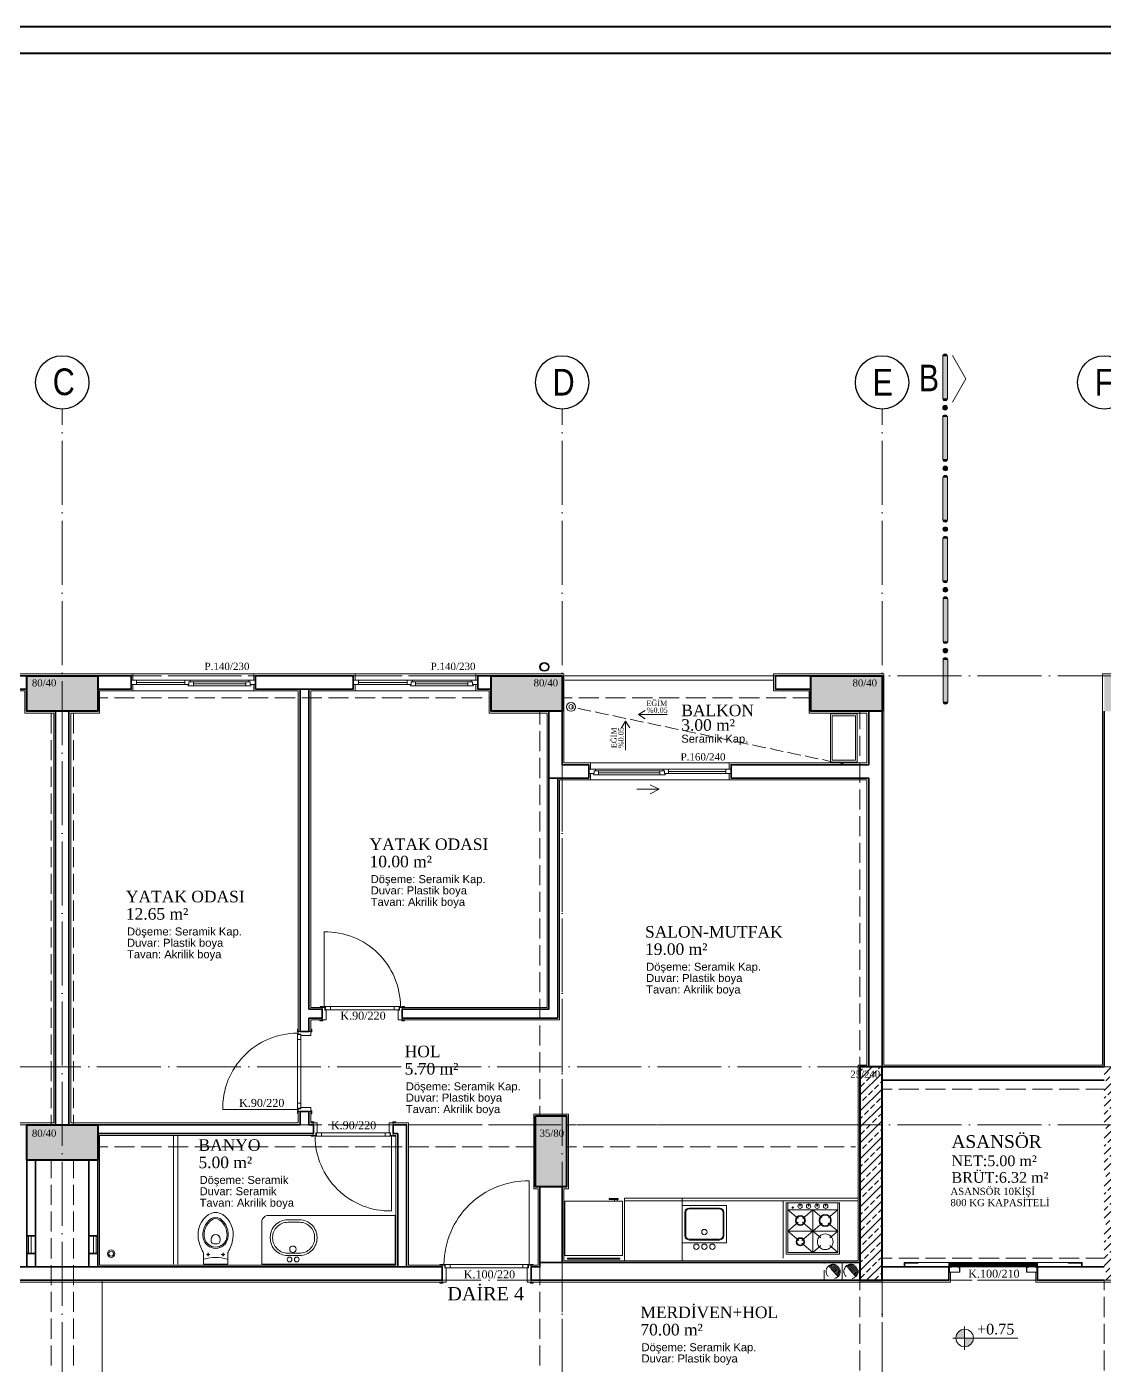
# Model space of a CAD drawing. Header units: millimetres. Extents: x 11587 to 81192, y -36083 to -25300.
# Drawn here: x 26209 to 27422, y -26805 to -25300 of the extents above; entities that cross this region are included whole.
import ezdxf

# ---------------------------------------------------------------- set-up
doc = ezdxf.new("R2010")
doc.units = ezdxf.units.MM
for name, pattern in [('AKS', [30, 24, -3, 0, -3]), ('IZDUSUM1', [20, 7.5, -5, 7.5, 0]), ('SEMBOL1', [260, 200, -15, 30, -15])]:
    doc.linetypes.add(name, pattern=pattern)
for name, color, linetype, lineweight in [('rtm-aks balon', 20, 'Continuous', 25), ('rtm-aks balon yazı', 7, 'Continuous', 20), ('rtm-aks yeni', 7, 'AKS', 20), ('rtm-antet-02', 140, 'Continuous', 40), ('rtm-cam', 141, 'Continuous', 9), ('rtm-duv tugla', 22, 'Continuous', 35), ('rtm-izdusum-üst ince', 8, 'IZDUSUM1', 5), ('rtm-kapı-ahsap', 35, 'Continuous', 13), ('rtm-mhl-yazı-adı', 150, 'Continuous', 30), ('rtm-mhl-yazı-m2', 7, 'Continuous', 20), ('rtm-mhl-yazı-malzeme', 253, 'Continuous', 13), ('rtm-pen-ahsap', 35, 'Continuous', 13), ('rtm-plan katmanı-04', 33, 'Continuous', 25), ('rtm-plan katmanı-05', 205, 'Continuous', 20), ('rtm-plan katmanı-07', 135, 'Continuous', 9), ('rtm-sembol balon baslik', 242, 'Continuous', 20), ('rtm-sembol kesit gör yazı', 7, 'Continuous', 20), ('rtm-sembol kot', 242, 'Continuous', 20), ('rtm-sembol kot yazı', 7, 'Continuous', 20), ('rtm-sembol ok', 7, 'Continuous', 20), ('rtm-sıva', 252, 'Continuous', 15), ('rtm-tarama-betonarme', 51, 'Continuous', 15), ('rtm-tas_betonarme', 50, 'Continuous', 40), ('rtm-tefris vitrifiye', 9, 'Continuous', 9)]:
    doc.layers.add(name, color=color, linetype=linetype, lineweight=lineweight)
doc.styles.add('AKSYAZI', font='ARIALN.TTF')
doc.styles.add('ARIAL', font='times.ttf')
doc.styles.add('BASLIK', font='ARIALN.TTF')
doc.styles.get("Standard").update_dxf_attribs({"font": 'arial.ttf'})
doc.styles.add('VAZ-OLCU', font='times.ttf', dxfattribs={"height": 60})

# ---------------------------------------------------------------- blocks, each defined once
blk = doc.blocks.new('rty')
at = {"layer": 'rtm-kapı-ahsap'}
for p, q in [((-58244.9, -62700.3), (-58243.8, -62700.3)), ((-58244.9, -62703.4), (-58244.9, -62700.3)), ((-58243.8, -62703.4), (-58244.9, -62703.4)), ((-58243.8, -62700.3), (-58243.8, -62703.4)), ((-58243.8, -62707.4), (-58243.8, -62702.9)), ((-58229.8, -62702.9), (-58243.8, -62702.9)), ((-58229.8, -62700.4), (-58229.8, -62703.4)), ((-58228.8, -62700.4), (-58229.8, -62700.4)), ((-58229.8, -62702.9), (-58229.8, -62705.9)), ((-58229.8, -62703.4), (-58228.8, -62703.4)), ((-58228.8, -62703.4), (-58228.8, -62700.4)), ((-58232.8, -62707.4), (-58243.8, -62707.4)), ((-58232.8, -62705.9), (-58232.8, -62707.4)), ((-58229.8, -62705.9), (-58232.8, -62705.9)), ((-58232.6, -62706.4), (-58232.6, -62789.4)), ((-58232.6, -62706.4), (-58229.7, -62706.4)), ((-58228.8, -62712), (-58232.6, -62712)), ((-58229.8, -62704.9), (-58228.8, -62704.9)), ((-58229.7, -62706.4), (-58229.7, -62704.9)), ((-58228.8, -62790.9), (-58228.8, -62704.9)), ((-58144.8, -62704.9), (-58228.8, -62704.9)), ((-58243.8, -62792.3), (-58244.9, -62792.3)), ((-58244.9, -62792.3), (-58244.9, -62795.4)), ((-58243.8, -62788.4), (-58243.8, -62792.9)), ((-58232.8, -62788.4), (-58243.8, -62788.4)), ((-58243.8, -62795.4), (-58243.8, -62792.3)), ((-58229.8, -62792.9), (-58243.8, -62792.9)), ((-58232.8, -62789.9), (-58232.8, -62788.4)), ((-58229.8, -62789.9), (-58232.8, -62789.9)), ((-58228.8, -62783.7), (-58232.6, -62783.7)), ((-58232.6, -62789.4), (-58229.7, -62789.4)), ((-58229.8, -62792.9), (-58229.8, -62789.9)), ((-58229.8, -62790.9), (-58228.8, -62790.9)), ((-58229.8, -62795.4), (-58229.8, -62792.3)), ((-58229.8, -62792.3), (-58228.8, -62792.3)), ((-58229.7, -62789.4), (-58229.7, -62790.9)), ((-58228.8, -62792.3), (-58228.8, -62795.4)), ((-58244.9, -62795.4), (-58243.8, -62795.4)), ((-58228.8, -62795.4), (-58229.8, -62795.4))]:
    blk.add_line(p, q, dxfattribs=at)
at = {"layer": 'rtm-kapı-ahsap', "const_width": 0.392}
blk.add_lwpolyline([(-58229.2, -62703.9, 1), (-58229.2, -62704.5, 1)], format="xyb", close=True, dxfattribs=at)
at = {"layer": 'rtm-kapı-ahsap'}
blk.add_arc((-58229.1, -62706.6), 84.3, 270.2011, 1.1472, dxfattribs=at)
blk = doc.blocks.new('K-100')
at = {"layer": 'rtm-kapı-ahsap'}
for p, q in [((-34308.1, -13702.2), (-34307, -13702.2)), ((-34308.1, -13705.4), (-34308.1, -13702.2)), ((-34307, -13705.4), (-34308.1, -13705.4)), ((-34307, -13702.2), (-34307, -13705.4)), ((-34307, -13709.3), (-34307, -13704.8)), ((-34288, -13704.8), (-34307, -13704.8)), ((-34291, -13709.3), (-34307, -13709.3)), ((-34288, -13707.8), (-34291, -13707.8)), ((-34291, -13707.8), (-34291, -13709.3)), ((-34290.8, -13801.3), (-34290.8, -13708.3)), ((-34290.8, -13708.3), (-34287.9, -13708.3)), ((-34287, -13713.9), (-34290.8, -13713.9)), ((-34288, -13702.3), (-34288, -13705.4)), ((-34287, -13702.3), (-34288, -13702.3)), ((-34288, -13704.8), (-34288, -13707.8)), ((-34288, -13705.4), (-34287, -13705.4)), ((-34288, -13706.8), (-34287, -13706.8)), ((-34287.9, -13708.3), (-34287.9, -13706.8)), ((-34287, -13705.4), (-34287, -13702.3)), ((-34287, -13706.8), (-34287, -13802.8)), ((-34307, -13804.2), (-34308.1, -13804.2)), ((-34308.1, -13804.2), (-34308.1, -13807.3)), ((-34307, -13800.3), (-34307, -13804.8)), ((-34291, -13800.3), (-34307, -13800.3)), ((-34307, -13807.3), (-34307, -13804.2)), ((-34288, -13804.8), (-34307, -13804.8)), ((-34291, -13801.8), (-34291, -13800.3)), ((-34288, -13801.8), (-34291, -13801.8)), ((-34287, -13795.6), (-34290.8, -13795.6)), ((-34290.8, -13801.3), (-34287.9, -13801.3)), ((-34288, -13804.8), (-34288, -13801.8)), ((-34288, -13802.8), (-34287, -13802.8)), ((-34288, -13807.3), (-34288, -13804.2)), ((-34288, -13804.2), (-34287, -13804.2)), ((-34287.9, -13801.3), (-34287.9, -13802.8)), ((-34193, -13802.8), (-34287, -13802.8)), ((-34287, -13804.2), (-34287, -13807.3)), ((-34308.1, -13807.3), (-34307, -13807.3)), ((-34287, -13807.3), (-34288, -13807.3))]:
    blk.add_line(p, q, dxfattribs=at)
at = {"layer": 'rtm-kapı-ahsap', "const_width": 0.392}
blk.add_lwpolyline([(-34287.4, -13803.7, -1), (-34287.4, -13803.1, -1)], format="xyb", close=True, dxfattribs=at)
at = {"layer": 'rtm-kapı-ahsap'}
blk.add_arc((-34287.9, -13801.7), 94.9, 359.3332, 89.4605, dxfattribs=at)
blk = doc.blocks.new('KK')
at = {"layer": 'rtm-sembol balon baslik', "linetype": 'SEMBOL1'}
for p in [(41231.3, 7543.2), (41283.8, 7543.2)]:
    blk.add_line(p, (41257.6, 7558.4), dxfattribs=at)
at = {"layer": 'rtm-sembol balon baslik'}
for p, q in [((41279.6, 7537.7), (41232.3, 7537.7)), ((41279.6, 7532.4), (41232.3, 7532.4)), ((41347.8, 7537.7), (41300.6, 7537.7)), ((41347.8, 7532.4), (41300.6, 7532.4)), ((41416.1, 7537.8), (41368.8, 7537.8)), ((41416.1, 7532.6), (41368.8, 7532.6)), ((41484.3, 7537.8), (41437.1, 7537.8)), ((41484.3, 7532.6), (41437.1, 7532.6)), ((41552.6, 7537.9), (41505.3, 7537.9)), ((41552.6, 7532.7), (41505.3, 7532.7)), ((41620.8, 7537.9), (41573.6, 7537.9)), ((41620.8, 7532.7), (41573.6, 7532.7))]:
    blk.add_line(p, q, dxfattribs=at)
at = {"layer": 'rtm-sembol balon baslik', "const_width": 2.62}
for points in [[(41232.3, 7536.4, 0.414214), (41231, 7535, 1)], [(41231, 7535, 0.414214), (41232.3, 7533.7, 1)], [(41279.6, 7533.7, 0.414214), (41280.9, 7535, 0.414214), (41279.6, 7536.4, 1)], [(41300.6, 7536.4, 0.414214), (41299.3, 7535, 1)], [(41299.3, 7535, 0.414214), (41300.6, 7533.7, 1)], [(41347.8, 7533.7, 0.414214), (41349.1, 7535, 0.414214), (41347.8, 7536.4, 1)], [(41368.8, 7536.5, 0.414214), (41367.5, 7535.2, 1)], [(41367.5, 7535.2, 0.414214), (41368.8, 7533.9, 1)], [(41416.1, 7533.9, 0.414214), (41417.4, 7535.2, 0.414214), (41416.1, 7536.5, 1)], [(41437.1, 7536.5, 0.414214), (41435.8, 7535.2, 1)], [(41435.8, 7535.2, 0.414214), (41437.1, 7533.9, 1)], [(41484.3, 7533.9, 0.414214), (41485.6, 7535.2, 0.414214), (41484.3, 7536.5, 1)], [(41505.3, 7536.6, 0.414214), (41504, 7535.3, 1)], [(41504, 7535.3, 0.414214), (41505.3, 7534, 1)], [(41552.6, 7534, 0.414214), (41553.9, 7535.3, 0.414214), (41552.6, 7536.6, 1)], [(41573.6, 7536.6, 0.414214), (41572.3, 7535.3, 1)], [(41572.3, 7535.3, 0.414214), (41573.6, 7534, 1)], [(41620.8, 7534, 0.414214), (41622.1, 7535.3, 0.414214), (41620.8, 7536.6, 1)]]:
    blk.add_lwpolyline(points, format="xyb", dxfattribs=at)
for points in [[(41288.8, 7535, 1), (41291.4, 7535, 1)], [(41357, 7535.2, 1), (41359.6, 7535.2, 1)], [(41425.3, 7535.2, 1), (41427.9, 7535.2, 1)], [(41493.5, 7535.3, 1), (41496.1, 7535.3, 1)], [(41561.8, 7535.3, 1), (41564.4, 7535.3, 1)]]:
    blk.add_lwpolyline(points, format="xyb", close=True, dxfattribs=at)
at = {"layer": 'rtm-sembol balon baslik'}
for centre in [(41290.1, 7535), (41358.3, 7535.2), (41426.6, 7535.2), (41494.8, 7535.3), (41563.1, 7535.3)]:
    blk.add_circle(centre, 2.62, dxfattribs=at)
for centre, start, end in [((41232.3, 7535), 90, 270), ((41279.6, 7535), 270, 90), ((41300.6, 7535), 90, 270), ((41347.8, 7535), 270, 90), ((41368.8, 7535.2), 90, 270), ((41416.1, 7535.2), 270, 90), ((41437.1, 7535.2), 90, 270), ((41484.3, 7535.2), 270, 90), ((41505.3, 7535.3), 90, 270), ((41552.6, 7535.3), 270, 90), ((41573.6, 7535.3), 90, 270), ((41620.8, 7535.3), 270, 90)]:
    blk.add_arc(centre, 2.62, start, end, dxfattribs=at)
for points in [[(41232.3, 7537.7), (41232.3, 7532.4), (41279.6, 7537.7), (41279.6, 7532.4)], [(41300.6, 7537.7), (41300.6, 7532.4), (41347.8, 7537.7), (41347.8, 7532.4)], [(41368.8, 7537.8), (41368.8, 7532.6), (41416.1, 7537.8), (41416.1, 7532.6)], [(41437.1, 7537.8), (41437.1, 7532.6), (41484.3, 7537.8), (41484.3, 7532.6)], [(41505.3, 7537.9), (41505.3, 7532.7), (41552.6, 7537.9), (41552.6, 7532.7)], [(41573.6, 7537.9), (41573.6, 7532.7), (41620.8, 7537.9), (41620.8, 7532.7)]]:
    blk.add_trace(points, dxfattribs=at)

msp = doc.modelspace()

# ---------------------------------------------------------------- hatches: boundary and pattern name
at = {"layer": 'rtm-izdusum-üst ince', "ltscale": 1.5}
h = msp.add_hatch(dxfattribs=at)
h.set_pattern_fill('ANSI31', color=256, scale=0.5, angle=180, style=0)
h.set_pattern_definition([(225, (26085.9866, -26689.5514), (1.122532, -1.122532), [])])
edge = h.paths.add_edge_path()
edge.add_arc((27116.59, -26699.55), 8, 312.76259, 492.76259)
edge.add_line((27111.16, -26693.68), (27122.03, -26705.42))
h = msp.add_hatch(dxfattribs=at)
h.set_pattern_fill('ANSI31', color=256, scale=0.5, angle=180, style=0)
h.set_pattern_definition([(225, (26105.9866, -26689.5514), (1.122532, -1.122532), [])])
edge = h.paths.add_edge_path()
edge.add_arc((27136.59, -26699.55), 8, 312.76259, 492.76259)
edge.add_line((27131.16, -26693.68), (27142.03, -26705.42))
at = {"layer": 'rtm-sembol kot'}
h = msp.add_hatch(color=256, dxfattribs=at)
h.paths.add_polyline_path([(27264.52, -26764.59, 0.4142136), (27254.68, -26774.44), (27264.52, -26774.44)])
h.paths.add_polyline_path([(27264.52, -26784.28, 0.4142136), (27274.36, -26774.44), (27264.52, -26774.44)])
at = {"layer": 'rtm-tarama-betonarme'}
h = msp.add_hatch(dxfattribs=at)
h.set_pattern_fill('ANSI33', color=256, scale=2, style=0)
h.set_pattern_definition([(45, (15039.519, -4888.525), (-8.980256, 8.980256), []), (45, (15048.499, -4888.525), (-8.980256, 8.980256), [6.35, -3.175])])
h.paths.add_polyline_path([(28324.09, -27439.55), (28364.09, -27439.55), (28364.09, -27519.55), (28324.09, -27519.55)])
h.paths.add_polyline_path([(27911.59, -27479.55), (27991.59, -27479.55), (27991.59, -27519.55), (27911.59, -27519.55)])
h.paths.add_polyline_path([(28324.09, -26944.55), (28364.09, -26944.55), (28364.09, -27024.55), (28324.09, -27024.55)])
h.paths.add_polyline_path([(27961.59, -26944.55), (27996.59, -26944.55), (27996.59, -27024.55), (27961.59, -27024.55)])
h.paths.add_polyline_path([(27961.59, -26524.55), (27996.59, -26524.55), (27996.59, -26604.55), (27961.59, -26604.55)])
h.paths.add_polyline_path([(28324.09, -26524.55), (28364.09, -26524.55), (28364.09, -26604.55), (28324.09, -26604.55)])
h.paths.add_polyline_path([(28324.09, -26029.55), (28364.09, -26029.55), (28364.09, -26109.55), (28324.09, -26109.55)])
h.paths.add_polyline_path([(27911.59, -26029.55), (27991.59, -26029.55), (27991.59, -26069.55), (27911.59, -26069.55)])
h.paths.add_polyline_path([(28726.59, -26524.55), (28691.59, -26524.55), (28691.59, -26604.55), (28726.59, -26604.55)])
h.paths.add_polyline_path([(28726.59, -26944.55), (28691.59, -26944.55), (28691.59, -27024.55), (28726.59, -27024.55)])
h.paths.add_polyline_path([(28776.59, -27479.55), (28696.59, -27479.55), (28696.59, -27519.55), (28776.59, -27519.55)])
h.paths.add_polyline_path([(29299.09, -27479.55), (29219.09, -27479.55), (29219.09, -27519.55), (29299.09, -27519.55)])
h.paths.add_polyline_path([(29299.09, -26974.55), (29219.09, -26974.55), (29219.09, -27014.55), (29299.09, -27014.55)])
h.paths.add_polyline_path([(29299.09, -26534.55), (29219.09, -26534.55), (29219.09, -26574.55), (29299.09, -26574.55)])
h.paths.add_polyline_path([(28776.59, -26029.55), (28696.59, -26029.55), (28696.59, -26069.55), (28776.59, -26069.55)])
h.paths.add_polyline_path([(29299.09, -26029.55), (29219.09, -26029.55), (29219.09, -26069.55), (29299.09, -26069.55)])
h.paths.add_polyline_path([(29821.59, -26839.55), (29796.59, -26839.55), (29796.59, -27014.55), (29821.59, -27014.55)])
h.paths.add_polyline_path([(29821.59, -26534.55), (29796.59, -26534.55), (29796.59, -26709.55), (29821.59, -26709.55)])
h.paths.add_polyline_path([(30181.59, -26839.55), (30006.59, -26839.55), (30006.59, -26864.55), (30181.59, -26864.55)])
h.paths.add_polyline_path([(30181.59, -26684.55), (30006.59, -26684.55), (30006.59, -26709.55), (30181.59, -26709.55)])
h.paths.add_polyline_path([(29821.59, -26109.55), (29781.59, -26109.55), (29781.59, -26029.55), (29821.59, -26029.55)])
h.paths.add_polyline_path([(30181.59, -26124.55), (30141.59, -26124.55), (30141.59, -26029.55), (30181.59, -26029.55)])
h.paths.add_polyline_path([(29821.59, -27439.55), (29781.59, -27439.55), (29781.59, -27519.55), (29821.59, -27519.55)])
h.paths.add_polyline_path([(30181.59, -27424.55), (30141.59, -27424.55), (30141.59, -27519.55), (30181.59, -27519.55)])
h.paths.add_polyline_path([(27421.59, -27439.55), (27461.59, -27439.55), (27461.59, -27519.55), (27421.59, -27519.55)])
h.paths.add_polyline_path([(27131.59, -27439.55), (27171.59, -27439.55), (27171.59, -27519.55), (27131.59, -27519.55)])
h.paths.add_polyline_path([(27421.59, -26029.55), (27501.59, -26029.55), (27501.59, -26069.55), (27421.59, -26069.55)])
h.paths.add_polyline_path([(27091.59, -26029.55), (27171.59, -26029.55), (27171.59, -26069.55), (27091.59, -26069.55)])
h.paths.add_polyline_path([(26781.59, -26524.55), (26816.59, -26524.55), (26816.59, -26604.55), (26781.59, -26604.55)])
h.paths.add_polyline_path([(26781.59, -26944.55), (26816.59, -26944.55), (26816.59, -27024.55), (26781.59, -27024.55)])
h.paths.add_polyline_path([(26731.59, -27479.55), (26811.59, -27479.55), (26811.59, -27519.55), (26731.59, -27519.55)])
h.paths.add_polyline_path([(26209.09, -27479.55), (26289.09, -27479.55), (26289.09, -27519.55), (26209.09, -27519.55)])
h.paths.add_polyline_path([(26209.09, -26974.55), (26289.09, -26974.55), (26289.09, -27014.55), (26209.09, -27014.55)])
h.paths.add_polyline_path([(26209.09, -26534.55), (26289.09, -26534.55), (26289.09, -26574.55), (26209.09, -26574.55)])
h.paths.add_polyline_path([(26731.59, -26029.55), (26811.59, -26029.55), (26811.59, -26069.55), (26731.59, -26069.55)])
h.paths.add_polyline_path([(26209.09, -26029.55), (26289.09, -26029.55), (26289.09, -26069.55), (26209.09, -26069.55)])
h.paths.add_polyline_path([(25686.59, -26839.55), (25711.59, -26839.55), (25711.59, -27014.55), (25686.59, -27014.55)])
h.paths.add_polyline_path([(25686.59, -26534.55), (25711.59, -26534.55), (25711.59, -26709.55), (25686.59, -26709.55)])
h.paths.add_polyline_path([(25326.59, -26839.55), (25501.59, -26839.55), (25501.59, -26864.55), (25326.59, -26864.55)])
h.paths.add_polyline_path([(25326.59, -26684.55), (25501.59, -26684.55), (25501.59, -26709.55), (25326.59, -26709.55)])
h.paths.add_polyline_path([(25686.59, -26109.55), (25726.59, -26109.55), (25726.59, -26029.55), (25686.59, -26029.55)])
h.paths.add_polyline_path([(25326.59, -26124.55), (25366.59, -26124.55), (25366.59, -26029.55), (25326.59, -26029.55)])
h.paths.add_polyline_path([(25686.59, -27439.55), (25726.59, -27439.55), (25726.59, -27519.55), (25686.59, -27519.55)])
h.paths.add_polyline_path([(25326.59, -27424.55), (25366.59, -27424.55), (25366.59, -27519.55), (25326.59, -27519.55)])
h = msp.add_hatch(dxfattribs=at)
h.set_pattern_fill('ANSI33', color=256, scale=2, style=0)
h.paths.add_polyline_path([(27171.59, -26469.55), (27146.59, -26469.55), (27146.59, -26709.55), (27171.59, -26709.55)])
h.paths.add_polyline_path([(27446.59, -26469.55), (27421.59, -26469.55), (27421.59, -26709.55), (27446.59, -26709.55)])

# ---------------------------------------------------------------- linework, layer by layer
at = {"layer": 'rtm-aks balon'}
for centre in [(26249.09, -25699.55), (26811.59, -25699.55), (27171.59, -25699.55), (27421.59, -25699.55)]:
    msp.add_circle(centre, 30, dxfattribs=at)
at = {"layer": 'rtm-aks yeni', "ltscale": 3}
for p, q in [((26249.09, -27819.55), (26249.09, -25729.55)), ((26811.59, -27819.55), (26811.59, -25729.55)), ((27171.59, -27819.55), (27171.59, -25729.55)), ((25026.59, -26029.55), (30481.59, -26029.55)), ((25026.59, -26469.55), (30481.59, -26469.55)), ((25026.59, -26534.55), (30481.59, -26534.55)), ((25026.59, -26709.55), (30481.59, -26709.55))]:
    msp.add_line(p, q, dxfattribs=at)
at = {"layer": 'rtm-antet-02'}
msp.add_lwpolyline([(24671.59, -25299.55), (24671.59, -28299.55), (30726.59, -28299.55), (30726.59, -25299.55), (24671.59, -25299.55)], dxfattribs=at)
msp.add_lwpolyline([(24701.59, -25329.55), (24701.59, -28269.55), (30696.59, -28269.55), (30696.59, -25329.55)], close=True, dxfattribs=at)
at = {"layer": 'rtm-cam'}
for p, q in [((26387.09, -26037.05), (26332.59, -26037.05)), ((26455.59, -26038.8), (26396.59, -26038.8)), ((26637.09, -26037.05), (26582.59, -26037.05)), ((26705.59, -26038.8), (26646.59, -26038.8)), ((26852.59, -26138.8), (26921.59, -26138.8)), ((26931.09, -26137.05), (26995.59, -26137.05))]:
    msp.add_line(p, q, dxfattribs=at)
at = {"layer": 'rtm-duv tugla'}
for points in [[(26209.09, -26029.55), (26171.59, -26029.55), (26171.59, -26044.55), (26209.09, -26044.55)], [(26289.09, -26029.55), (26326.59, -26029.55), (26326.59, -26044.55), (26289.09, -26044.55)], [(26731.59, -26044.55), (26716.59, -26044.55), (26716.59, -26029.55), (26731.59, -26029.55)], [(26716.59, -26044.55), (26716.59, -26029.55)], [(27091.59, -26029.55), (27051.59, -26029.55), (27051.59, -26044.55), (27091.59, -26044.55)], [(26526.59, -26044.55), (26526.59, -26404.55), (26541.59, -26404.55), (26541.59, -26414.55), (26526.59, -26414.55), (26526.59, -26429.55), (26516.59, -26429.55), (26516.59, -26044.55)], [(26241.59, -26534.55), (26241.59, -26069.55)], [(26256.59, -26534.55), (26256.59, -26069.55)], [(26811.59, -26069.55), (26811.59, -26129.55), (26841.59, -26129.55), (26841.59, -26144.55), (26796.59, -26144.55), (26796.59, -26069.55)], [(27156.59, -26069.55), (27156.59, -26129.55), (27001.59, -26129.55), (27001.59, -26144.55), (27156.59, -26144.55), (27156.59, -26469.55)], [(27171.59, -26069.55), (27171.59, -26469.55)], [(27421.59, -26469.55), (27421.59, -26069.55)], [(26796.59, -26144.55), (26796.59, -26404.55), (26631.59, -26404.55), (26631.59, -26414.55), (26806.59, -26414.55), (26806.59, -26144.55)], [(27171.59, -26469.55), (27421.59, -26469.55)], [(27171.59, -26484.55), (27421.59, -26484.55)], [(26289.09, -26534.55), (26516.59, -26534.55), (26516.59, -26519.55), (26526.59, -26519.55), (26526.59, -26534.55), (26531.59, -26534.55), (26531.59, -26544.55), (26289.09, -26544.55)], [(26626.59, -26694.55), (26626.59, -26544.55), (26621.59, -26544.55), (26621.59, -26534.55), (26636.59, -26534.55), (26636.59, -26694.55)], [(26209.09, -26574.55), (26209.09, -26694.55)], [(26219.09, -26574.55), (26219.09, -26694.55)], [(26279.09, -26574.55), (26279.09, -26694.55)], [(26289.09, -26574.55), (26289.09, -26694.55)], [(26786.59, -26604.55), (26786.59, -26689.55)], [(26811.59, -26604.55), (26811.59, -26689.55)], [(26219.09, -26659.55), (26209.09, -26659.55)], [(26279.09, -26659.55), (26289.09, -26659.55)], [(26219.09, -26679.55), (26209.09, -26679.55)], [(26279.09, -26679.55), (26289.09, -26679.55)], [(26776.59, -26694.55), (26786.59, -26694.55), (26786.59, -26689.55), (27146.59, -26689.55)], [(25821.59, -26694.55), (26676.59, -26694.55)], [(26676.59, -26694.55), (26676.59, -26709.55)], [(26776.59, -26694.55), (26776.59, -26709.55)], [(27171.59, -26709.55), (27246.59, -26709.55), (27246.59, -26694.55), (27171.59, -26694.55)], [(27421.59, -26709.55), (27346.59, -26709.55), (27346.59, -26694.55), (27421.59, -26694.55)], [(25821.59, -26709.55), (26676.59, -26709.55)], [(26776.59, -26709.55), (27146.59, -26709.55)]]:
    msp.add_lwpolyline(points, dxfattribs=at)
msp.add_lwpolyline([(26466.59, -26044.55), (26466.59, -26029.55), (26576.59, -26029.55), (26576.59, -26044.55)], close=True, dxfattribs=at)
at = {"layer": 'rtm-izdusum-üst ince', "ltscale": 1.5}
for points in [[(26289.09, -26029.55), (26731.59, -26029.55)], [(26821.59, -26029.55), (27091.59, -26029.55)], [(26289.09, -26054.55), (26731.59, -26054.55)], [(26811.59, -26054.55), (27091.59, -26054.55)], [(26236.59, -26534.55), (26236.59, -26069.55)], [(26261.59, -26534.55), (26261.59, -26069.55)], [(26786.59, -26524.55), (26786.59, -26069.55)], [(26811.59, -26524.55), (26811.59, -26069.55)], [(27146.59, -26469.55), (27146.59, -26069.55)], [(27171.59, -26469.55), (27171.59, -26069.55)], [(27171.59, -26469.55), (27421.59, -26469.55)], [(27171.59, -26494.55), (27421.59, -26494.55)], [(26289.09, -26534.55), (26781.59, -26534.55)], [(26816.59, -26534.55), (27141.59, -26534.55)], [(26289.09, -26559.55), (26781.59, -26559.55)], [(26816.59, -26559.55), (27141.59, -26559.55)], [(26236.59, -26974.55), (26236.59, -26574.55)], [(26261.59, -26974.55), (26261.59, -26574.55)], [(26786.59, -26944.55), (26786.59, -26604.55)], [(26811.59, -26944.55), (26811.59, -26604.55)], [(27126.59, -26689.55), (27126.59, -26709.55), (27106.59, -26709.55), (27106.59, -26689.55), (27126.59, -26689.55)], [(27146.59, -26689.55), (27146.59, -26709.55), (27126.59, -26709.55), (27126.59, -26689.55), (27146.59, -26689.55)], [(27171.59, -26684.55), (27421.59, -26684.55)], [(27122.03, -26705.42), (27111.16, -26693.68)], [(27142.03, -26705.42), (27131.16, -26693.68)], [(27146.59, -26709.55), (27146.59, -26919.55)], [(27171.59, -26709.55), (27171.59, -26919.55)], [(27171.59, -26709.55), (27421.59, -26709.55)], [(27421.59, -26709.55), (27421.59, -26919.55)]]:
    msp.add_lwpolyline(points, dxfattribs=at)
at = {"layer": 'rtm-izdusum-üst ince'}
msp.add_lwpolyline([(27131.59, -26129.55), (26821.59, -26064.55)], dxfattribs=at)
at = {"layer": 'rtm-izdusum-üst ince', "ltscale": 1.5}
for centre in [(27116.59, -26699.55), (27136.59, -26699.55)]:
    msp.add_circle(centre, 8, dxfattribs=at)
at = {"layer": 'rtm-kapı-ahsap'}
for points in [[(26211.09, -26679.55), (26211.09, -26659.55)], [(26214.09, -26679.55), (26214.09, -26659.55)], [(26284.09, -26679.55), (26284.09, -26659.55)], [(26287.09, -26679.55), (26287.09, -26659.55)]]:
    msp.add_lwpolyline(points, dxfattribs=at)
at = {"layer": 'rtm-pen-ahsap'}
for p, q in [((26385.59, -26034.55), (26326.59, -26034.55)), ((26326.59, -26039.55), (26332.59, -26039.55)), ((26337.59, -26039.55), (26331.96, -26039.55)), ((26332.59, -26034.55), (26332.59, -26039.55)), ((26337.59, -26039.55), (26387.09, -26039.55)), ((26385.59, -26034.55), (26393.09, -26034.55)), ((26387.09, -26034.55), (26387.09, -26039.55)), ((26391.59, -26039.55), (26387.09, -26039.55)), ((26390.96, -26041.05), (26396.59, -26041.05)), ((26391.59, -26036.55), (26396.59, -26036.55)), ((26391.59, -26036.55), (26391.59, -26039.55)), ((26393.09, -26036.55), (26393.09, -26034.55)), ((26396.59, -26036.55), (26455.59, -26036.55)), ((26396.59, -26036.55), (26396.59, -26041.05)), ((26396.59, -26041.05), (26455.59, -26041.05)), ((26460.59, -26036.55), (26455.59, -26036.55)), ((26455.59, -26036.55), (26455.59, -26041.05)), ((26461.23, -26041.05), (26455.59, -26041.05)), ((26459.09, -26034.55), (26459.09, -26036.55)), ((26459.09, -26034.55), (26466.59, -26034.55)), ((26460.59, -26036.55), (26460.59, -26039.55)), ((26466.59, -26039.55), (26460.59, -26039.55)), ((26635.59, -26034.55), (26576.59, -26034.55)), ((26576.59, -26039.55), (26582.59, -26039.55)), ((26587.59, -26039.55), (26581.96, -26039.55)), ((26582.59, -26034.55), (26582.59, -26039.55)), ((26587.59, -26039.55), (26637.09, -26039.55)), ((26635.59, -26034.55), (26643.09, -26034.55)), ((26637.09, -26034.55), (26637.09, -26039.55)), ((26641.59, -26039.55), (26637.09, -26039.55)), ((26640.96, -26041.05), (26646.59, -26041.05)), ((26641.59, -26036.55), (26646.59, -26036.55)), ((26641.59, -26036.55), (26641.59, -26039.55)), ((26643.09, -26036.55), (26643.09, -26034.55)), ((26646.59, -26036.55), (26705.59, -26036.55)), ((26646.59, -26036.55), (26646.59, -26041.05)), ((26646.59, -26041.05), (26705.59, -26041.05)), ((26710.59, -26036.55), (26705.59, -26036.55)), ((26705.59, -26036.55), (26705.59, -26041.05)), ((26711.23, -26041.05), (26705.59, -26041.05)), ((26709.09, -26034.55), (26709.09, -26036.55)), ((26709.09, -26034.55), (26716.59, -26034.55)), ((26710.59, -26036.55), (26710.59, -26039.55)), ((26716.59, -26039.55), (26710.59, -26039.55)), ((26849.09, -26134.55), (26841.59, -26134.55)), ((26849.09, -26134.55), (26849.09, -26136.55)), ((26932.59, -26134.55), (26925.09, -26134.55)), ((26925.09, -26136.55), (26925.09, -26134.55)), ((26931.09, -26134.55), (26931.09, -26139.55)), ((26932.59, -26134.55), (27001.59, -26134.55)), ((26995.59, -26134.55), (26995.59, -26139.55)), ((26841.59, -26139.55), (26847.59, -26139.55)), ((26846.96, -26141.05), (26852.59, -26141.05)), ((26847.59, -26136.55), (26852.59, -26136.55)), ((26847.59, -26136.55), (26847.59, -26139.55)), ((26921.59, -26136.55), (26852.59, -26136.55)), ((26852.59, -26136.55), (26852.59, -26141.05)), ((26921.59, -26141.05), (26852.59, -26141.05)), ((26926.59, -26136.55), (26921.59, -26136.55)), ((26921.59, -26136.55), (26921.59, -26141.05)), ((26927.23, -26141.05), (26921.59, -26141.05)), ((26926.59, -26136.55), (26926.59, -26139.55)), ((26926.59, -26139.55), (26931.09, -26139.55)), ((26990.59, -26139.55), (26931.09, -26139.55)), ((26990.59, -26139.55), (26996.23, -26139.55)), ((27001.59, -26139.55), (26995.59, -26139.55))]:
    msp.add_line(p, q, dxfattribs=at)
for points in [[(26390.96, -26041.05), (26390.09, -26039.55)], [(26461.23, -26041.05), (26462.1, -26039.55)], [(26640.96, -26041.05), (26640.09, -26039.55)], [(26711.23, -26041.05), (26712.1, -26039.55)], [(26846.96, -26141.05), (26846.09, -26139.55)], [(26927.23, -26141.05), (26928.1, -26139.55)]]:
    msp.add_lwpolyline(points, dxfattribs=at)
at = {"layer": 'rtm-plan katmanı-04'}
for radius in [5, 4.5]:
    msp.add_circle((26791.59, -26019.55), radius, dxfattribs=at)
at = {"layer": 'rtm-plan katmanı-05'}
for p, q in [((27396.59, -26689.55), (27196.59, -26689.55)), ((27196.59, -26694.55), (27196.59, -26689.55)), ((27197.09, -26690.05), (27212.09, -26690.05)), ((27197.09, -26694.05), (27197.09, -26690.05)), ((27212.09, -26690.15), (27197.19, -26690.15)), ((27197.19, -26690.15), (27197.19, -26693.95)), ((27212.09, -26690.05), (27212.09, -26690.15)), ((27246.59, -26694.05), (27246.59, -26690.05)), ((27246.59, -26690.05), (27296.09, -26690.05)), ((27296.09, -26690.05), (27296.09, -26694.05)), ((27297.09, -26690.05), (27297.09, -26694.05)), ((27346.59, -26690.05), (27297.09, -26690.05)), ((27346.59, -26694.05), (27346.59, -26690.05)), ((27381.09, -26690.05), (27381.09, -26690.15)), ((27396.09, -26690.05), (27381.09, -26690.05)), ((27381.09, -26690.15), (27395.99, -26690.15)), ((27395.99, -26690.15), (27395.99, -26693.95)), ((27396.09, -26694.05), (27396.09, -26690.05)), ((27396.59, -26694.55), (27396.59, -26689.55)), ((27212.09, -26694.05), (27197.09, -26694.05)), ((27197.19, -26693.95), (27212.09, -26693.95)), ((27212.09, -26693.95), (27212.09, -26694.05)), ((27296.09, -26694.05), (27246.59, -26694.05)), ((27246.59, -26694.55), (27346.59, -26694.55)), ((27247.09, -26700.55), (27247.09, -26694.55)), ((27247.09, -26694.55), (27249.59, -26694.55)), ((27259.09, -26700.55), (27247.09, -26700.55)), ((27247.39, -26694.85), (27247.39, -26700.25)), ((27249.59, -26694.85), (27247.39, -26694.85)), ((27247.39, -26700.25), (27258.79, -26700.25)), ((27249.59, -26694.55), (27249.59, -26694.85)), ((27256.59, -26694.55), (27259.09, -26694.55)), ((27256.59, -26694.85), (27256.59, -26694.55)), ((27258.79, -26694.85), (27256.59, -26694.85)), ((27258.79, -26700.25), (27258.79, -26694.85)), ((27259.09, -26694.55), (27259.09, -26700.55)), ((27297.09, -26694.05), (27346.59, -26694.05)), ((27336.59, -26694.55), (27334.09, -26694.55)), ((27334.09, -26694.55), (27334.09, -26700.55)), ((27334.09, -26700.55), (27346.09, -26700.55)), ((27334.39, -26694.85), (27336.59, -26694.85)), ((27334.39, -26700.25), (27334.39, -26694.85)), ((27345.79, -26700.25), (27334.39, -26700.25)), ((27336.59, -26694.85), (27336.59, -26694.55)), ((27343.59, -26694.55), (27343.59, -26694.85)), ((27346.09, -26694.55), (27343.59, -26694.55)), ((27343.59, -26694.85), (27345.79, -26694.85)), ((27345.79, -26694.85), (27345.79, -26700.25)), ((27346.09, -26700.55), (27346.09, -26694.55)), ((27381.09, -26693.95), (27381.09, -26694.05)), ((27395.99, -26693.95), (27381.09, -26693.95)), ((27381.09, -26694.05), (27396.09, -26694.05))]:
    msp.add_line(p, q, dxfattribs=at)
at = {"layer": 'rtm-plan katmanı-05', "ltscale": 0.6}
for points in [[(26328.59, -26027.55), (26464.59, -26027.55)], [(26578.59, -26027.55), (26714.59, -26027.55)], [(26328.59, -26046.55), (26464.59, -26046.55)], [(26578.59, -26046.55), (26714.59, -26046.55)], [(26999.59, -26127.55), (26843.59, -26127.55)], [(26999.59, -26146.55), (26843.59, -26146.55)]]:
    msp.add_lwpolyline(points, dxfattribs=at)
at = {"layer": 'rtm-plan katmanı-05'}
for points in [[(26814.59, -26029.55), (27048.59, -26029.55)], [(26814.59, -26034.55), (27048.59, -26034.55)]]:
    msp.add_lwpolyline(points, dxfattribs=at)
for radius in [5, 2.5]:
    msp.add_circle((26821.59, -26064.55), radius, dxfattribs=at)
at = {"layer": 'rtm-plan katmanı-07'}
for p, q in [((27296.09, -26691.05), (27246.59, -26691.05)), ((27296.09, -26692.05), (27246.59, -26692.05)), ((27297.09, -26691.05), (27346.6, -26691.05)), ((27297.09, -26692.05), (27346.6, -26692.05)), ((27296.09, -26693.05), (27246.59, -26693.05)), ((27297.09, -26693.05), (27346.6, -26693.05))]:
    msp.add_line(p, q, dxfattribs=at)
for points in [[(26393.09, -26034.55), (26459.09, -26034.55)], [(26643.09, -26034.55), (26709.09, -26034.55)], [(26925.09, -26134.55), (26849.09, -26134.55)], [(26294.14, -26709.55), (26294.14, -26839.55)]]:
    msp.add_lwpolyline(points, dxfattribs=at)
at = {"layer": 'rtm-sembol kot'}
for p, q in [((27264.52, -26787.56), (27264.52, -26761.31)), ((27251.4, -26774.44), (27324.32, -26774.44))]:
    msp.add_line(p, q, dxfattribs=at)
msp.add_circle((27264.52, -26774.44), 9.84, dxfattribs=at)
at = {"layer": 'rtm-sembol ok'}
for points in [[(26897.54, -26073.17), (26904.94, -26068.5)], [(26929.87, -26073.17), (26897.54, -26073.17)], [(26897.54, -26073.17), (26904.94, -26077.84)], [(26883.02, -26080.78), (26878.36, -26088.18)], [(26883.02, -26113.1), (26883.02, -26080.78)], [(26883.02, -26080.78), (26887.69, -26088.18)], [(26895.75, -26157.24), (26920.75, -26157.24)], [(26920.75, -26157.24), (26910.75, -26152.24)], [(26920.75, -26157.24), (26910.75, -26162.24)]]:
    msp.add_lwpolyline(points, dxfattribs=at)
at = {"layer": 'rtm-sıva'}
for points in [[(26169.59, -26034.55), (26169.59, -26027.55), (26328.59, -26027.55), (26328.59, -26034.55)], [(26464.59, -26034.55), (26464.59, -26027.55), (26578.59, -26027.55), (26578.59, -26034.55)], [(26714.59, -26034.55), (26714.59, -26027.55), (26813.59, -26027.55), (26813.59, -26127.55), (26843.59, -26127.55), (26843.59, -26134.55)], [(26999.59, -26134.55), (26999.59, -26127.55), (27154.59, -26127.55), (27154.59, -26071.55), (27089.59, -26071.55), (27089.59, -26046.55), (27049.59, -26046.55), (27049.59, -26027.55), (27173.59, -26027.55), (27173.59, -26467.55)], [(27173.59, -26467.55), (27419.59, -26467.55), (27419.59, -26027.55), (27513.59, -26027.55), (27513.59, -26034.55)], [(25983.59, -26519.55), (25983.59, -26532.55), (26239.59, -26532.55), (26239.59, -26071.55), (26207.09, -26071.55), (26207.09, -26046.55), (26169.59, -26046.55), (26169.59, -26039.55)], [(26514.59, -26519.55), (26514.59, -26532.55), (26258.59, -26532.55), (26258.59, -26071.55), (26291.09, -26071.55), (26291.09, -26046.55), (26328.59, -26046.55), (26328.59, -26039.55)], [(26464.59, -26039.55), (26464.59, -26046.55), (26514.59, -26046.55), (26514.59, -26429.55)], [(26541.59, -26402.55), (26528.59, -26402.55), (26528.59, -26046.55), (26578.59, -26046.55), (26578.59, -26039.55)], [(26714.59, -26039.55), (26714.59, -26046.55), (26729.59, -26046.55), (26729.59, -26071.55), (26794.59, -26071.55), (26794.59, -26402.55), (26631.59, -26402.55)], [(26631.59, -26416.55), (26808.59, -26416.55), (26808.59, -26146.55), (26843.59, -26146.55), (26843.59, -26139.55)], [(27144.59, -26687.55), (27144.59, -26467.55), (27154.59, -26467.55), (27154.59, -26146.55), (26999.59, -26146.55), (26999.59, -26139.55)], [(26528.59, -26429.55), (26528.59, -26416.55), (26541.59, -26416.55)], [(26528.59, -26519.55), (26528.59, -26532.55), (26531.59, -26532.55)], [(26776.59, -26692.55), (26784.59, -26692.55), (26784.59, -26606.55), (26779.59, -26606.55), (26779.59, -26522.55), (26818.59, -26522.55), (26818.59, -26606.55), (26813.59, -26606.55), (26813.59, -26687.55), (27144.59, -26687.55)], [(26676.59, -26692.55), (26638.59, -26692.55), (26638.59, -26532.55), (26621.59, -26532.55)], [(26621.59, -26546.55), (26624.59, -26546.55), (26624.59, -26692.55), (26291.09, -26692.55), (26291.09, -26546.55), (26531.59, -26546.55)], [(26776.59, -26711.55), (27248.59, -26711.55), (27248.59, -26700.55)], [(27344.59, -26700.55), (27344.59, -26711.55), (27856.59, -26711.55)], [(25821.59, -26711.55), (26676.59, -26711.55)]]:
    msp.add_lwpolyline(points, dxfattribs=at)
at = {"layer": 'rtm-tas_betonarme'}
for points in [[(26209.09, -26029.55), (26289.09, -26029.55), (26289.09, -26069.55), (26209.09, -26069.55)], [(26731.59, -26029.55), (26811.59, -26029.55), (26811.59, -26069.55), (26731.59, -26069.55)], [(27091.59, -26029.55), (27171.59, -26029.55), (27171.59, -26069.55), (27091.59, -26069.55)], [(27146.59, -26709.55), (27171.59, -26709.55), (27171.59, -26469.55), (27146.59, -26469.55)], [(26781.59, -26524.55), (26816.59, -26524.55), (26816.59, -26604.55), (26781.59, -26604.55)], [(26209.09, -26534.55), (26289.09, -26534.55), (26289.09, -26574.55), (26209.09, -26574.55)]]:
    msp.add_lwpolyline(points, close=True, dxfattribs=at)
at = {"layer": 'rtm-tefris vitrifiye'}
for p, q in [((26881.59, -26617.21), (27144.59, -26617.21)), ((26814.5, -26620.7), (26814.5, -26681.7)), ((26864.5, -26617.7), (26874.5, -26617.7)), ((26864.5, -26618.7), (26864.5, -26617.7)), ((26874.5, -26618.7), (26864.5, -26618.7)), ((26870.5, -26620.7), (26870.5, -26618.7)), ((26873.5, -26620.7), (26873.5, -26618.7)), ((26874.5, -26617.7), (26874.5, -26618.7)), ((26879.5, -26681.7), (26879.5, -26620.7)), ((26946.59, -26625.21), (26946.59, -26667.21)), ((26996.59, -26625.21), (26946.59, -26625.21)), ((26988.59, -26628.21), (26954.59, -26628.21)), ((26988.59, -26629.21), (26954.59, -26629.21)), ((26996.59, -26625.21), (26996.59, -26667.21)), ((27063.62, -26680.21), (27063.62, -26622.21)), ((27063.62, -26622.21), (27123.62, -26622.21)), ((27065.62, -26678.21), (27065.62, -26622.21)), ((27077.14, -26640.09), (27065.62, -26630.21)), ((27065.62, -26630.21), (27121.62, -26630.21)), ((27079.04, -26626.19), (27079.04, -26623.72)), ((27079.58, -26626.19), (27079.04, -26626.19)), ((27079.58, -26623.72), (27079.58, -26626.19)), ((27082.25, -26639.95), (27093.62, -26630.21)), ((27088.63, -26626.19), (27088.63, -26623.72)), ((27089.17, -26626.19), (27088.63, -26626.19)), ((27089.17, -26623.72), (27089.17, -26626.19)), ((27103.91, -26639.03), (27093.62, -26630.21)), ((27093.62, -26678.21), (27093.62, -26630.21)), ((27098.21, -26626.19), (27098.21, -26623.72)), ((27098.75, -26626.19), (27098.21, -26626.19)), ((27098.75, -26623.72), (27098.75, -26626.19)), ((27107.8, -26626.19), (27107.8, -26623.72)), ((27108.34, -26626.19), (27107.8, -26626.19)), ((27108.34, -26623.72), (27108.34, -26626.19)), ((27111.4, -26638.97), (27121.62, -26630.21)), ((27121.62, -26630.21), (27121.62, -26622.21)), ((27121.62, -26678.21), (27121.62, -26630.21)), ((26949.59, -26633.21), (26949.59, -26659.21)), ((26950.59, -26633.21), (26950.59, -26659.21)), ((26992.59, -26633.21), (26992.59, -26659.21)), ((26993.59, -26633.21), (26993.59, -26659.21)), ((27065.62, -26654.21), (27077.31, -26644.19)), ((27093.62, -26654.21), (27081.92, -26644.18)), ((27093.62, -26654.21), (27104.08, -26645.25)), ((27121.62, -26654.21), (27111, -26645.1)), ((27078.03, -26664.85), (27065.62, -26654.21)), ((27065.62, -26654.21), (27121.62, -26654.21)), ((27093.62, -26654.21), (27081.39, -26664.69)), ((27102.59, -26661.89), (27093.62, -26654.21)), ((27121.62, -26654.21), (27112.65, -26661.89)), ((26423.76, -26668.45), (26419.43, -26668.45)), ((26946.59, -26667.21), (26996.59, -26667.21)), ((26954.59, -26663.21), (26988.59, -26663.21)), ((26954.59, -26664.21), (26988.59, -26664.21)), ((27081.43, -26667.76), (27093.62, -26678.21)), ((27093.62, -26678.21), (27102.59, -26670.52)), ((27112.65, -26670.52), (27121.62, -26678.21)), ((26407.85, -26678.96), (26407.85, -26691.55)), ((26407.85, -26691.55), (26435.34, -26691.55)), ((26411.23, -26680.55), (26415.14, -26680.55)), ((26413.07, -26682.43), (26413.07, -26678.72)), ((26431.96, -26680.55), (26428.05, -26680.55)), ((26430.12, -26682.43), (26430.12, -26678.72)), ((26435.34, -26678.96), (26435.34, -26691.55)), ((26814.5, -26681.7), (26879.5, -26681.7)), ((26817.5, -26684.7), (26876.5, -26684.7)), ((26817.5, -26685.7), (26817.5, -26684.7)), ((26876.5, -26685.7), (26817.5, -26685.7)), ((26876.5, -26684.7), (26876.5, -26685.7)), ((27063.62, -26680.21), (27123.62, -26680.21)), ((27065.62, -26678.21), (27121.62, -26678.21))]:
    msp.add_line(p, q, dxfattribs=at)
for points in [[(27143.59, -26072.55), (27113.59, -26072.55), (27113.59, -26126.55), (27143.59, -26126.55)], [(27141.59, -26074.55), (27115.59, -26074.55), (27115.59, -26124.55), (27141.59, -26124.55)]]:
    msp.add_lwpolyline(points, close=True, dxfattribs=at)
for points in [[(26374.09, -26691.55), (26374.09, -26547.55)], [(26379.09, -26691.55), (26379.09, -26547.55)], [(26881.59, -26617.21), (26881.59, -26687.55)], [(26946.59, -26617.21), (26946.59, -26687.55)], [(26879.5, -26620.7), (26814.5, -26620.7)], [(26881.59, -26620.21), (27144.59, -26620.21)], [(27060.21, -26684.55), (27060.21, -26620.21)], [(27123.62, -26680.21), (27123.62, -26622.21)]]:
    msp.add_lwpolyline(points, dxfattribs=at)
for points in [[(26623.59, -26636.55), (26479.18, -26636.55, 0.2032744), (26473.59, -26642.13), (26473.59, -26691.55), (26623.59, -26691.55), (26623.59, -26636.55)], [(26483.13, -26661.19), (26483.13, -26662.08, 0.4142136), (26502.73, -26681.68), (26516.12, -26681.68, 0.4142136), (26535.72, -26662.08), (26535.72, -26661.19, 0.4142136), (26516.12, -26641.58), (26502.73, -26641.58, 0.4142136)], [(26485.8, -26661.19), (26485.8, -26662.08, 0.4142136), (26502.73, -26679.01), (26516.12, -26679.01, 0.4142136), (26533.05, -26662.08), (26533.05, -26661.19, 0.4142136), (26516.12, -26644.26), (26502.73, -26644.26, 0.4142136)]]:
    msp.add_lwpolyline(points, format="xyb", close=True, dxfattribs=at)
for centre, radius in [((27071.04, -26627.78), 0.75), ((27079.31, -26626.21), 2.5), ((27088.9, -26626.21), 2.5), ((27098.48, -26626.21), 2.5), ((27108.07, -26626.21), 2.5), ((27079.62, -26642.21), 5.63), ((27079.62, -26642.21), 4.84), ((27107.62, -26642.21), 6.84), ((27107.62, -26642.21), 6.05), ((26971.59, -26655.21), 3), ((27079.62, -26666.21), 4.63), ((27079.62, -26666.21), 3.84), ((27107.62, -26666.21), 8.84), ((26304.09, -26679.55), 4.25), ((26304.09, -26679.55), 2.75), ((26508.59, -26674.55), 3.56), ((26962.59, -26671.71), 3), ((26971.59, -26671.71), 3), ((26980.59, -26671.71), 3), ((26413.07, -26680.55), 0.825), ((26430.12, -26680.55), 0.825), ((26504.86, -26686.13), 2.67), ((26512.87, -26686.13), 2.67)]:
    msp.add_circle(centre, radius, dxfattribs=at)
for centre, radius, start, end in [((26954.59, -26633.21), 5, 90, 180), ((26954.59, -26633.21), 4, 90, 180), ((26988.59, -26633.21), 5, 0, 90), ((26988.59, -26633.21), 4, 0, 90), ((26429.29, -26658.17), 27.5, 124.90445, 189.49177), ((26429.29, -26658.17), 22, 125.18852, 191.4306), ((26429.29, -26658.17), 20.57, 125.18852, 191.4306), ((26421.59, -26648.1), 14.85, 57.23949, 122.76051), ((26421.59, -26648.1), 9.35, 57.83251, 122.16753), ((26421.59, -26648.1), 7.92, 57.83251, 122.16753), ((26413.89, -26658.17), 20.57, 348.5694, 54.81148), ((26413.89, -26658.17), 22, 348.5694, 54.81148), ((26413.89, -26658.17), 27.5, 350.50823, 55.09555), ((26445.63, -26655.8), 44, 188.76392, 210.09462), ((26421.67, -26659.32), 14.3, 192.81214, 269.7338), ((26421.67, -26659.32), 12.87, 192.81214, 269.7338), ((26421.57, -26663.23), 5.12, 90.26223, 180), ((26421.52, -26659.32), 12.87, 270.2662, 347.18786), ((26421.52, -26659.32), 14.3, 270.2662, 347.18786), ((26421.62, -26663.23), 5.11, 0, 89.73777), ((26397.56, -26655.8), 44, 329.90538, 351.23608), ((26954.59, -26659.21), 5, 180, 270), ((26954.59, -26659.21), 4, 180, 270), ((26988.59, -26659.21), 4, 270, 0), ((26988.59, -26659.21), 5, 270, 0), ((26429.4, -26663.55), 12.95, 176.68797, 192.17308), ((26419.43, -26665.7), 2.75, 192.17308, 270), ((26423.76, -26665.7), 2.75, 270, 347.82692), ((26413.79, -26663.55), 12.95, 347.82692, 3.31203), ((26405.65, -26678.96), 2.2, 0, 30.09462), ((26421.59, -26727.74), 44, 72.84732, 107.15271), ((26437.54, -26678.96), 2.2, 149.90538, 180)]:
    msp.add_arc(centre, radius, start, end, dxfattribs=at)

# ---------------------------------------------------------------- block references
at = {"layer": 'rtm-izdusum-üst ince', "rotation": 270}
msp.add_blockref('KK', (19707.52, 15561.95), dxfattribs=at)
at = {"layer": 'rtm-kapı-ahsap'}
for name, p, rotation in [('rty', (-36161.28, 31827.23), 90.00000000000001), ('rty', (-31715.19, -89222.42), 180), ('rty', (89324.46, -84776.33), 270), ('K-100', (12971.8, 7595.43), 90.00000000000001)]:
    msp.add_blockref(name, p, dxfattribs=dict(at, rotation=rotation))

# ---------------------------------------------------------------- texts
at = {"layer": 'rtm-aks balon yazı', "char_height": 30, "width": 27.7214, "attachment_point": 7, "style": 'AKSYAZI'}
for s, insert in [('C', (26238.35, -25714.32)), ('D', (26800.85, -25714.32)), ('E', (27160.85, -25714.32)), ('F', (27410.85, -25714.32))]:
    msp.add_mtext(s, dxfattribs=dict(at, insert=insert))
at = {"layer": 'rtm-mhl-yazı-adı', "style": 'ARIAL'}
for s, height, p in [('EĞİM', 6, (26906.38, -26063.5)), ('%%%0.05', 6, (26906.72, -26071.26)), ('BALKON', 13, (26945.64, -26075.02)), ('YATAK ODASI', 13, (26594.84, -26225.53)), ('YATAK ODASI', 13, (26320.64, -26284.41)), ('SALON-MUTFAK', 13, (26904.82, -26324.05)), ('HOL', 13, (26634.39, -26458.6)), ('BANYO', 13, (26402.31, -26563.9)), ('ASANSÖR ', 14.4, (27249.68, -26560.68)), ('DAİRE 4', 15, (26682.44, -26732.11)), ('MERDİVEN+HOL', 13, (26899.6, -26752.04))]:
    msp.add_text(s, height=height, dxfattribs=at).set_placement(p)
for s, p in [('EĞİM', (26872.79, -26110.99)), ('%%%0.05', (26880.78, -26110.99))]:
    msp.add_text(s, height=6, rotation=90, dxfattribs=at).set_placement(p)
at = {"layer": 'rtm-mhl-yazı-m2', "style": 'ARIAL'}
for s, height, p in [('80/40', 8, (26214.87, -26041.51)), ('80/40', 8, (26779.46, -26041.51)), ('80/40', 8, (27138.38, -26041.51)), ('3.00 m² ', 13, (26945.64, -26091.44)), ('10.00 m² ', 13, (26594.84, -26245.02)), ('12.65 m² ', 13, (26320.64, -26303.9)), ('19.00 m² ', 13, (26904.82, -26343.54)), ('5.70 m² ', 13, (26634.39, -26478.09)), ('25/240', 8, (27135.88, -26481.75)), ('80/40', 8, (26214.87, -26548.09)), ('35/80', 8, (26786.18, -26548.09)), ('5.00 m² ', 13, (26402.31, -26583.39)), ('NET:5.00 m² ', 12, (27249.68, -26581.13)), ('BRÜT:6.32 m² ', 12, (27249.68, -26599.83)), ('ASANSÖR 10KİŞİ', 8, (27248.55, -26613.49)), ('800 KG KAPASİTELİ ', 8, (27248.55, -26626.17)), ('70.00 m² ', 13, (26899.6, -26771.53))]:
    msp.add_text(s, height=height, dxfattribs=at).set_placement(p)
at = {"layer": 'rtm-mhl-yazı-malzeme', "style": 'VAZ-OLCU'}
for s, height, p in [('P.140/230', 8.192, (26409.17, -26023.03)), ('P.140/230', 8.192, (26663.54, -26023.03)), ('P.160/240', 8.192, (26944.85, -26124.8)), ('K.90/220', 9, (26562.02, -26416.35)), ('K.90/220', 9, (26448.05, -26514.47)), ('K.90/220', 9, (26551.38, -26539.65)), ('K.100/220', 9, (26700.84, -26707.35)), ('K.100/210', 9, (27268.56, -26706.61))]:
    msp.add_text(s, height=height, rotation=359.9602, dxfattribs=at).set_placement(p)
at = {"layer": 'rtm-mhl-yazı-malzeme'}
for s, p in [('Seramik Kap.', (26945.64, -26104.85)), ('Döşeme: Seramik Kap.', (26596.13, -26262.79)), ('Duvar: Plastik boya ', (26596.13, -26275.46)), ('Tavan: Akrilik boya ', (26596.13, -26288.39)), ('Döşeme: Seramik Kap.', (26321.93, -26321.68)), ('Duvar: Plastik boya ', (26321.93, -26334.35)), ('Tavan: Akrilik boya ', (26321.93, -26347.28)), ('Döşeme: Seramik Kap.', (26906.11, -26361.32)), ('Duvar: Plastik boya ', (26906.11, -26373.99)), ('Tavan: Akrilik boya ', (26906.11, -26386.92)), ('Döşeme: Seramik Kap.', (26635.68, -26495.86)), ('Tavan: Akrilik boya ', (26635.68, -26521.46)), ('Duvar: Plastik boya ', (26635.68, -26508.53)), ('Döşeme: Seramik', (26403.6, -26601.16)), ('Tavan: Akrilik boya ', (26403.6, -26626.76)), ('Duvar: Seramik', (26403.6, -26613.83)), ('Döşeme: Seramik Kap.', (26900.89, -26789.31)), ('Duvar: Plastik boya ', (26900.89, -26801.97))]:
    msp.add_text(s, height=9, dxfattribs=at).set_placement(p)
at = {"layer": 'rtm-sembol kesit gör yazı', "style": 'BASLIK'}
msp.add_text('B', height=30, dxfattribs=at).set_placement((27212.81, -25709.57))
at = {"layer": 'rtm-sembol kot yazı', "style": 'VAZ-OLCU'}
msp.add_text('+0.75', height=12, dxfattribs=at).set_placement((27278.45, -26770.47))

doc.saveas('drawing.dxf')
